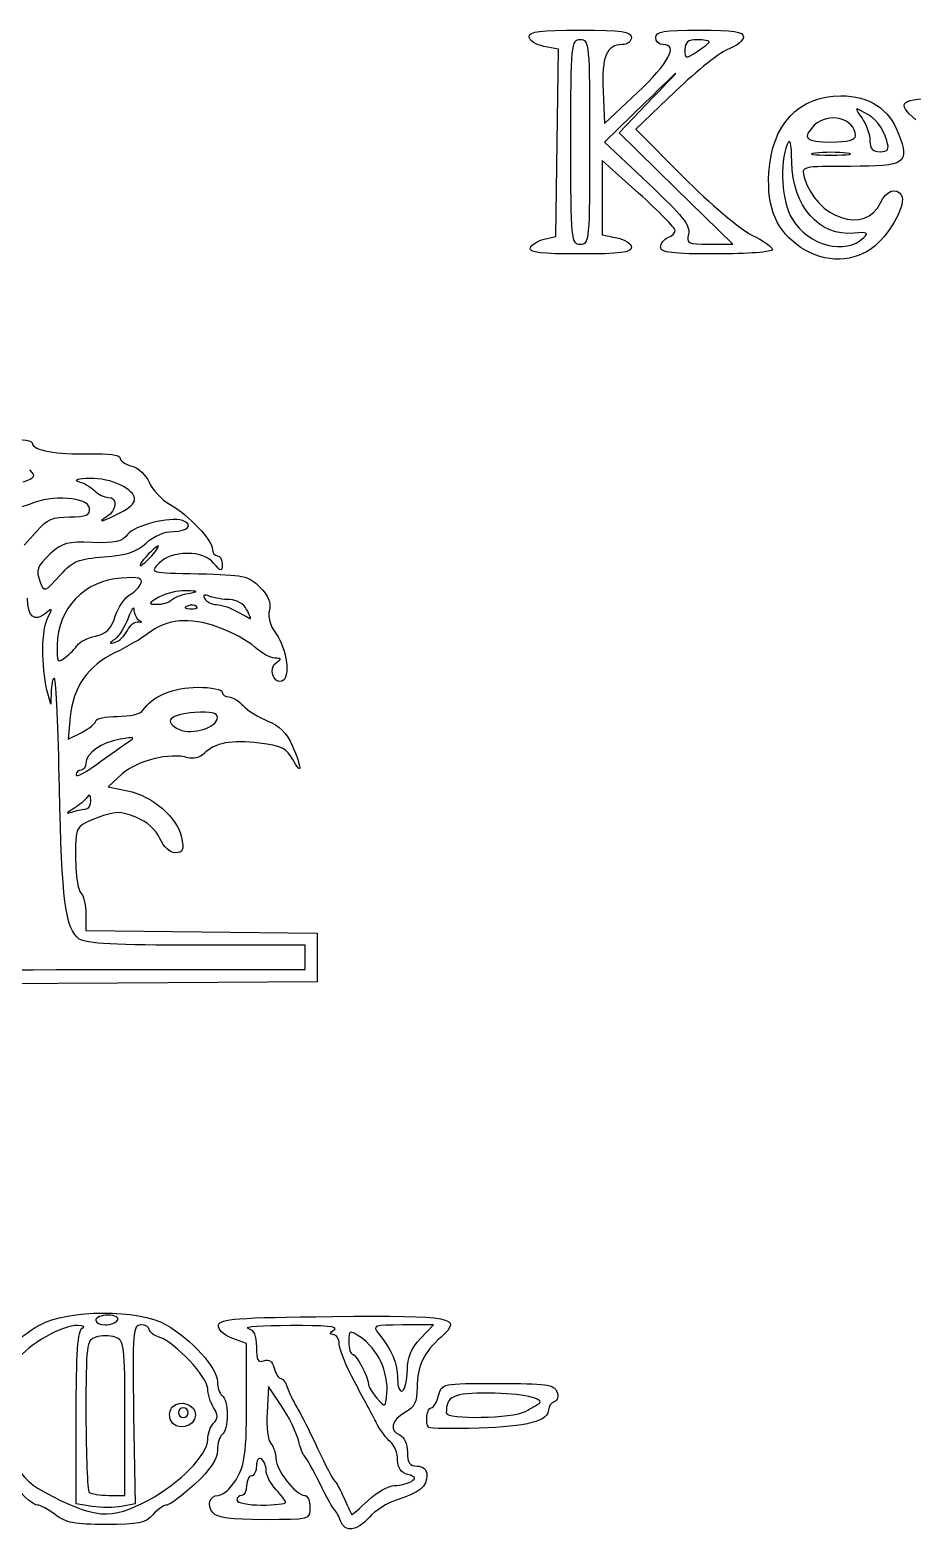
# Model space of a CAD drawing. Extents: x 2.03 to 5.27, y 7.1 to 8.91.
# Drawn here: x 2.773 to 3.377, y 7.869 to 8.898 of the extents above; entities that cross this region are included whole.
import ezdxf

# ---------------------------------------------------------------- set-up
doc = ezdxf.new("R2010")
doc.units = 0
doc.layers.add('Layer_1', color=7, linetype='CONTINUOUS')

msp = doc.modelspace()

# ---------------------------------------------------------------- linework, layer by layer
at = {"layer": 'Layer_1', "color": 7}
for p, q in [((3.134328, 8.88522), (3.124255, 8.887235)), ((3.133422, 8.821133), (3.134328, 8.88522)), ((3.237516, 8.890466), (3.237516, 8.890466)), ((3.164857, 8.856684), (3.165849, 8.834352)), ((3.165849, 8.834352), (3.188349, 8.855583)), ((3.17585, 8.828105), (3.199151, 8.852427)), ((3.214242, 8.856398), (3.187178, 8.830542)), ((3.194151, 8.849171), (3.16585, 8.821592)), ((3.187178, 8.830542), (3.219847, 8.797723)), ((3.132516, 8.757045), (3.133422, 8.821133)), ((3.15585, 8.821752), (3.15585, 8.821752)), ((3.16585, 8.821592), (3.1955, 8.793702)), ((3.214713, 8.789927), (3.17585, 8.828105)), ((3.337516, 8.826083), (3.337516, 8.826083)), ((3.358999, 8.822583), (3.359, 8.822583)), ((3.189183, 8.78664), (3.164183, 8.809015)), ((3.164183, 8.809015), (3.164183, 8.783632)), ((3.331683, 8.814161), (3.331683, 8.814161)), ((3.253576, 8.751749), (3.214713, 8.789927)), ((3.214713, 8.789927), (3.214713, 8.789927)), ((3.164183, 8.783632), (3.164183, 8.758249)), ((3.164183, 8.758249), (3.174183, 8.756249)), ((3.114986, 8.749157), (3.114986, 8.749157)), ((3.12443, 8.755138), (3.132516, 8.757045)), ((3.237525, 8.751749), (3.253576, 8.751749)), ((3.300509, 8.749316), (3.300509, 8.749316)), ((3.343401, 8.756305), (3.343401, 8.756305)), ((2.799718, 8.565082), (2.799718, 8.565082)), ((2.835017, 8.568224), (2.835017, 8.568224)), ((2.768641, 8.545678), (2.777154, 8.55538)), ((2.85585, 8.538416), (2.85585, 8.538416)), ((2.793735, 8.525667), (2.793735, 8.525667)), ((2.86935, 8.508133), (2.86935, 8.508133)), ((2.886614, 8.503763), (2.886614, 8.503763)), ((2.92085, 8.501749), (2.92085, 8.501749)), ((2.839214, 8.487282), (2.839209, 8.487282)), ((2.805036, 8.477322), (2.805036, 8.477322)), ((2.786727, 8.436749), (2.784183, 8.446749)), ((2.787122, 8.446471), (2.786727, 8.436749)), ((2.800042, 8.428114), (2.798626, 8.412813)), ((2.90085, 8.427663), (2.90085, 8.427663)), ((2.798626, 8.412813), (2.808072, 8.417525)), ((2.839533, 8.410763), (2.839533, 8.410763)), ((2.835643, 8.389014), (2.82617, 8.38023)), ((2.82617, 8.38023), (2.839343, 8.377498)), ((2.811122, 8.365082), (2.811122, 8.365082)), ((2.81085, 8.292809), (2.81085, 8.28187)), ((2.81085, 8.28187), (2.890017, 8.280976)), ((2.890017, 8.280976), (2.969184, 8.280083)), ((2.969184, 8.280083), (2.969184, 8.263416)), ((2.96085, 8.271749), (2.886487, 8.271749)), ((2.96085, 8.263415), (2.96085, 8.271749)), ((2.825709, 8.255082), (2.96085, 8.255082)), ((2.96085, 8.255082), (2.96085, 8.263415)), ((2.969184, 8.263416), (2.969184, 8.24675)), ((2.832782, 8.245879), (2.69638, 8.245007)), ((2.969184, 8.24675), (2.832782, 8.245879)), ((2.832517, 8.015082), (2.832517, 8.015082)), ((3.048764, 8.011749), (3.027624, 8.011749)), ((3.039807, 8.0024), (3.048764, 8.011749)), ((2.92085, 7.998991), (2.910753, 8.002802)), ((2.92085, 7.958656), (2.92085, 7.998991)), ((3.012788, 7.986648), (3.012788, 7.986648)), ((3.03085, 7.98093), (3.03085, 7.98093)), ((2.93585, 7.969684), (2.934825, 7.951905)), ((2.944885, 7.955984), (2.93585, 7.969684)), ((2.804183, 7.889288), (2.804183, 7.948574)), ((2.837517, 7.895082), (2.837517, 7.948191)), ((2.837517, 7.948191), (2.837517, 7.948191)), ((2.843489, 7.950501), (2.844462, 7.889246)), ((2.868726, 7.946739), (2.868726, 7.946739)), ((2.88085, 7.951749), (2.88085, 7.951749)), ((3.111728, 7.952582), (3.111728, 7.952582)), ((3.045567, 7.941471), (3.045567, 7.941471)), ((2.826406, 7.895082), (2.837517, 7.895082)), ((2.815135, 7.887512), (2.804183, 7.889288)), ((2.844462, 7.889246), (2.835274, 7.88749)), ((2.853667, 7.891859), (2.853667, 7.891859)), ((2.947517, 7.890221), (2.947517, 7.890221)), ((3.004183, 7.891749), (3.004183, 7.891749)), ((2.78994, 7.881748), (2.78994, 7.881749)), ((2.985155, 7.877578), (2.985155, 7.877578))]:
    msp.add_line(p, q, dxfattribs=at)
for points in [[(3.114183, 8.893833), (3.114183, 8.897431), (3.121708, 8.898416), (3.149183, 8.898416)], [(3.124255, 8.887235), (3.118716, 8.888343), (3.114183, 8.891312), (3.114183, 8.893833)], [(3.149183, 8.89175), (3.142728, 8.891749), (3.142516, 8.889527), (3.142516, 8.821749)], [(3.149183, 8.898416), (3.178072, 8.898416), (3.184183, 8.897543), (3.184183, 8.893416)], [(3.15585, 8.821752), (3.15585, 8.889529), (3.155638, 8.891751), (3.149183, 8.89175)], [(3.184183, 8.893416), (3.184183, 8.890666), (3.181367, 8.888416), (3.177925, 8.888416)], [(3.20085, 8.893416), (3.20085, 8.89749), (3.206405, 8.898416), (3.23085, 8.898416)], [(3.20585, 8.888416), (3.2031, 8.888416), (3.20085, 8.890666), (3.20085, 8.893416)], [(3.229183, 8.891749), (3.22304, 8.891749), (3.22085, 8.889977), (3.22085, 8.885006)], [(3.237516, 8.890466), (3.237516, 8.891172), (3.233766, 8.891749), (3.229183, 8.891749)], [(3.23085, 8.898416), (3.254364, 8.898416), (3.26085, 8.897406), (3.26085, 8.893742)], [(3.26085, 8.893742), (3.26085, 8.891171), (3.256452, 8.887535), (3.251078, 8.885662)], [(3.177925, 8.888416), (3.167126, 8.888416), (3.163805, 8.880351), (3.164857, 8.856684)], [(3.188349, 8.855583), (3.209885, 8.875904), (3.216554, 8.888416), (3.20585, 8.888416)], [(3.251078, 8.885662), (3.245704, 8.883788), (3.229127, 8.87062), (3.214242, 8.856398)], [(3.22085, 8.885006), (3.22085, 8.878579), (3.221241, 8.878519), (3.229183, 8.883722)], [(3.229183, 8.883722), (3.233766, 8.886726), (3.237516, 8.88976), (3.237516, 8.890466)], [(3.199151, 8.852427), (3.220871, 8.8751), (3.220532, 8.874879), (3.194151, 8.849171)], [(3.278325, 8.80088), (3.28016, 8.833517), (3.298792, 8.853416), (3.327516, 8.853416)], [(3.327516, 8.853416), (3.347196, 8.853416), (3.3605, 8.844652), (3.367085, 8.82735)], [(3.378966, 8.836875), (3.364742, 8.848777), (3.368448, 8.851749), (3.397516, 8.851749)], [(3.337516, 8.826083), (3.337516, 8.837909), (3.318863, 8.84262), (3.309421, 8.833178)], [(3.34319, 8.842281), (3.336927, 8.845633), (3.33688, 8.845452), (3.342082, 8.838024)], [(3.359, 8.822583), (3.356083, 8.832098), (3.351464, 8.837853), (3.34319, 8.842281)], [(3.309421, 8.833178), (3.300693, 8.824449), (3.303393, 8.821749), (3.32085, 8.821749)], [(3.342082, 8.838024), (3.345071, 8.833757), (3.347516, 8.82685), (3.347516, 8.822674)], [(3.142516, 8.821749), (3.142516, 8.753971), (3.142728, 8.751749), (3.149183, 8.751751)], [(3.149183, 8.751751), (3.155638, 8.751752), (3.15585, 8.753975), (3.15585, 8.821752)], [(3.29085, 8.820083), (3.285395, 8.807389), (3.287181, 8.780673), (3.294261, 8.769061)], [(3.293949, 8.808076), (3.293779, 8.821588), (3.292923, 8.824907), (3.29085, 8.820083)], [(3.32085, 8.821749), (3.332303, 8.821749), (3.337516, 8.823105), (3.337516, 8.826083)], [(3.367085, 8.82735), (3.374868, 8.806903), (3.372168, 8.805083), (3.334063, 8.805083)], [(3.347516, 8.822674), (3.347516, 8.817222), (3.349458, 8.815083), (3.354407, 8.815083)], [(3.354407, 8.815083), (3.360013, 8.815083), (3.36087, 8.816482), (3.358999, 8.822583)], [(3.310016, 8.814161), (3.304058, 8.813422), (3.308933, 8.812816), (3.32085, 8.812816)], [(3.331683, 8.814161), (3.325725, 8.814901), (3.315975, 8.814901), (3.310016, 8.814161)], [(3.32085, 8.812816), (3.332766, 8.812816), (3.337641, 8.813422), (3.331683, 8.814161)], [(3.300509, 8.749316), (3.283511, 8.760671), (3.276925, 8.775979), (3.278325, 8.80088)], [(3.336734, 8.759321), (3.3127, 8.756889), (3.294328, 8.777824), (3.293949, 8.808076)], [(3.334063, 8.805083), (3.300734, 8.805083), (3.300422, 8.805005), (3.302566, 8.797583)], [(3.1955, 8.793702), (3.219122, 8.771483), (3.224777, 8.764382), (3.223313, 8.75878)], [(3.219847, 8.797723), (3.237815, 8.779672), (3.258891, 8.76181), (3.266683, 8.758029)], [(3.302566, 8.797583), (3.310731, 8.769313), (3.344724, 8.757991), (3.354831, 8.780175)], [(3.354831, 8.780175), (3.358652, 8.788559), (3.365528, 8.790997), (3.369092, 8.785229)], [(3.214183, 8.761236), (3.214183, 8.762902), (3.202933, 8.774334), (3.189183, 8.78664)], [(3.369092, 8.785229), (3.372481, 8.779747), (3.362233, 8.760173), (3.351047, 8.75076)], [(3.294261, 8.769061), (3.305447, 8.750714), (3.330904, 8.744106), (3.343401, 8.756305)], [(3.209183, 8.756288), (3.211933, 8.757344), (3.214183, 8.75957), (3.214183, 8.761236)], [(3.223313, 8.75878), (3.22163, 8.752347), (3.222838, 8.751749), (3.237525, 8.751749)], [(3.266683, 8.758029), (3.274475, 8.754248), (3.28085, 8.749788), (3.28085, 8.748119)], [(3.343401, 8.756305), (3.346765, 8.759589), (3.345416, 8.7602), (3.336734, 8.759321)], [(3.148905, 8.745083), (3.122589, 8.745083), (3.113973, 8.746118), (3.114986, 8.749157)], [(3.114986, 8.749157), (3.115732, 8.751398), (3.119983, 8.75409), (3.12443, 8.755138)], [(3.184183, 8.749666), (3.184183, 8.746066), (3.176616, 8.745083), (3.148905, 8.745083)], [(3.174183, 8.756249), (3.179683, 8.755149), (3.184183, 8.752187), (3.184183, 8.749666)], [(3.204183, 8.749726), (3.204183, 8.75228), (3.206433, 8.755233), (3.209183, 8.756288)], [(3.242516, 8.745083), (3.211973, 8.745083), (3.204183, 8.746026), (3.204183, 8.749726)], [(3.28085, 8.748119), (3.28085, 8.746449), (3.2636, 8.745083), (3.242516, 8.745083)], [(3.351047, 8.75076), (3.337143, 8.739061), (3.316734, 8.738477), (3.300509, 8.749316)], [(2.759389, 8.618415), (2.767526, 8.618415), (2.774184, 8.617078), (2.774184, 8.615443)], [(2.774184, 8.615443), (2.774184, 8.610646), (2.790957, 8.607562), (2.81335, 8.608242)], [(2.81335, 8.608242), (2.826078, 8.608629), (2.834184, 8.607513), (2.834184, 8.605375)], [(2.834184, 8.605375), (2.834184, 8.60345), (2.837806, 8.600966), (2.842233, 8.599855)], [(2.767773, 8.589004), (2.776231, 8.591953), (2.776797, 8.592944), (2.772486, 8.597255)], [(2.842233, 8.599855), (2.846705, 8.598733), (2.851952, 8.593803), (2.854041, 8.58876)], [(2.813467, 8.591362), (2.805611, 8.59115), (2.802077, 8.590238), (2.805614, 8.589336)], [(2.805614, 8.589336), (2.809151, 8.588434), (2.814133, 8.585608), (2.816686, 8.583056)], [(2.844183, 8.576901), (2.844183, 8.584237), (2.828202, 8.591761), (2.813467, 8.591362)], [(2.816686, 8.583056), (2.819238, 8.580504), (2.823469, 8.578416), (2.826088, 8.578416)], [(2.854041, 8.58876), (2.856108, 8.583769), (2.862611, 8.576902), (2.868491, 8.5735)], [(2.772714, 8.573838), (2.760175, 8.568017), (2.718665, 8.571028), (2.720017, 8.57766)], [(2.813316, 8.570916), (2.812719, 8.57862), (2.787002, 8.580471), (2.772714, 8.573838)], [(2.826088, 8.578416), (2.832752, 8.578416), (2.832037, 8.569498), (2.825017, 8.565054)], [(2.835017, 8.568224), (2.840058, 8.570751), (2.844183, 8.574656), (2.844183, 8.576901)], [(2.868491, 8.5735), (2.881299, 8.56609), (2.897517, 8.548945), (2.897517, 8.542815)], [(2.777154, 8.55538), (2.784028, 8.563213), (2.788375, 8.565082), (2.799718, 8.565082)], [(2.799718, 8.565082), (2.81105, 8.565082), (2.813681, 8.566211), (2.813316, 8.570916)], [(2.825017, 8.565054), (2.817846, 8.560515), (2.82272, 8.56206), (2.835017, 8.568224)], [(2.876888, 8.562514), (2.868354, 8.565359), (2.843828, 8.559205), (2.83936, 8.553097)], [(2.870704, 8.555082), (2.880662, 8.555082), (2.884684, 8.559915), (2.876888, 8.562514)], [(2.83936, 8.553097), (2.835567, 8.547914), (2.831141, 8.5469), (2.815238, 8.547572)], [(2.851973, 8.547121), (2.857116, 8.551889), (2.864628, 8.555082), (2.870704, 8.555082)], [(2.815238, 8.547572), (2.798373, 8.548286), (2.794537, 8.547261), (2.786639, 8.539937)], [(2.82329, 8.537705), (2.838552, 8.53881), (2.845452, 8.541074), (2.851973, 8.547121)], [(2.860217, 8.545082), (2.8593, 8.545082), (2.855835, 8.542082), (2.852517, 8.538416)], [(2.85585, 8.538416), (2.859168, 8.542082), (2.861133, 8.545082), (2.860217, 8.545082)], [(2.897517, 8.542815), (2.897517, 8.540395), (2.899017, 8.538415), (2.90085, 8.538415)], [(2.786639, 8.539937), (2.777043, 8.531039), (2.776264, 8.528892), (2.77954, 8.520355)], [(2.793735, 8.525667), (2.801952, 8.534863), (2.805829, 8.536442), (2.82329, 8.537705)], [(2.852517, 8.538416), (2.849198, 8.534749), (2.847233, 8.531749), (2.84815, 8.531749)], [(2.84815, 8.531749), (2.849067, 8.531749), (2.852532, 8.534749), (2.85585, 8.538416)], [(2.861077, 8.533415), (2.854451, 8.526751), (2.854461, 8.526748), (2.887936, 8.526082)], [(2.880111, 8.540082), (2.872138, 8.540082), (2.865338, 8.5377), (2.861077, 8.533415)], [(2.898239, 8.533415), (2.894422, 8.537862), (2.888387, 8.540082), (2.880111, 8.540082)], [(2.904073, 8.532582), (2.903973, 8.527337), (2.903385, 8.527421), (2.898239, 8.533415)], [(2.90085, 8.538415), (2.902684, 8.538415), (2.904134, 8.53579), (2.904073, 8.532582)], [(2.77954, 8.520355), (2.782262, 8.513262), (2.782846, 8.513481), (2.793735, 8.525667)], [(2.834967, 8.523169), (2.809711, 8.52148), (2.791571, 8.502463), (2.791093, 8.477175)], [(2.848516, 8.519546), (2.849914, 8.523189), (2.846984, 8.523972), (2.834967, 8.523169)], [(2.887936, 8.526082), (2.918887, 8.525467), (2.922065, 8.524776), (2.929873, 8.516968)], [(2.830932, 8.496999), (2.833014, 8.503307), (2.83742, 8.509914), (2.840724, 8.511682)], [(2.840724, 8.511682), (2.844029, 8.513451), (2.847535, 8.516989), (2.848516, 8.519546)], [(2.879183, 8.51451), (2.873683, 8.514695), (2.865433, 8.512702), (2.86085, 8.510082)], [(2.86935, 8.508133), (2.871092, 8.509811), (2.876267, 8.511857), (2.88085, 8.512679)], [(2.88085, 8.512679), (2.888312, 8.514018), (2.888138, 8.514209), (2.879183, 8.51451)], [(2.895575, 8.510649), (2.891608, 8.512172), (2.890523, 8.511641), (2.892166, 8.508982)], [(2.909338, 8.508416), (2.904969, 8.508416), (2.898776, 8.50942), (2.895575, 8.510649)], [(2.929873, 8.516968), (2.935744, 8.511097), (2.937741, 8.506301), (2.93642, 8.501247)], [(2.783208, 8.498962), (2.775706, 8.492774), (2.770859, 8.496869), (2.770798, 8.509446)], [(2.784728, 8.496135), (2.7882, 8.502651), (2.78804, 8.502948), (2.783208, 8.498962)], [(2.84393, 8.501194), (2.843791, 8.50425), (2.841883, 8.5018), (2.83969, 8.49575)], [(2.8476, 8.493944), (2.845721, 8.494876), (2.844069, 8.498138), (2.84393, 8.501194)], [(2.86085, 8.510082), (2.853263, 8.505745), (2.853129, 8.505308), (2.85935, 8.5052)], [(2.85935, 8.5052), (2.863108, 8.505134), (2.867608, 8.506455), (2.86935, 8.508133)], [(2.880225, 8.504027), (2.877566, 8.502962), (2.878356, 8.502173), (2.882239, 8.502013)], [(2.886614, 8.503763), (2.885506, 8.504871), (2.882631, 8.504989), (2.880225, 8.504027)], [(2.882239, 8.502013), (2.885753, 8.501868), (2.887721, 8.502656), (2.886614, 8.503763)], [(2.892166, 8.508982), (2.893492, 8.506838), (2.897113, 8.505061), (2.900213, 8.505034)], [(2.900213, 8.505034), (2.903313, 8.505011), (2.9096, 8.502904), (2.914183, 8.50036)], [(2.92085, 8.501749), (2.918814, 8.505553), (2.91387, 8.508416), (2.909338, 8.508416)], [(2.914183, 8.50036), (2.918766, 8.497817), (2.922944, 8.495589), (2.923467, 8.495409)], [(2.923467, 8.495409), (2.92399, 8.495229), (2.922812, 8.498083), (2.92085, 8.501749)], [(2.93642, 8.501247), (2.935261, 8.496816), (2.93703, 8.490446), (2.940948, 8.484944)], [(2.784183, 8.446749), (2.780187, 8.462452), (2.780471, 8.488143), (2.784728, 8.496135)], [(2.817352, 8.48338), (2.82473, 8.485), (2.828081, 8.488361), (2.830932, 8.496999)], [(2.83969, 8.49575), (2.837498, 8.4897), (2.833487, 8.48321), (2.830777, 8.481329)], [(2.839209, 8.487282), (2.841057, 8.490952), (2.844469, 8.493571), (2.846792, 8.493102)], [(2.846792, 8.493102), (2.849116, 8.492633), (2.849479, 8.493013), (2.8476, 8.493944)], [(2.90115, 8.48965), (2.881857, 8.496588), (2.866108, 8.495177), (2.853674, 8.485396)], [(2.805036, 8.477322), (2.806422, 8.479471), (2.811964, 8.482197), (2.817352, 8.48338)], [(2.830777, 8.481329), (2.826453, 8.478327), (2.826462, 8.478074), (2.830855, 8.479259)], [(2.853674, 8.485396), (2.849354, 8.481998), (2.839077, 8.476034), (2.830835, 8.472141)], [(2.830855, 8.479259), (2.833605, 8.480001), (2.837367, 8.483612), (2.839214, 8.487282)], [(2.926388, 8.475958), (2.921911, 8.480107), (2.910554, 8.486269), (2.90115, 8.48965)], [(2.940948, 8.484944), (2.948577, 8.47423), (2.951028, 8.454793), (2.945019, 8.452667)], [(2.791093, 8.477175), (2.79087, 8.465347), (2.791339, 8.464649), (2.796683, 8.468841)], [(2.796683, 8.468841), (2.799891, 8.471357), (2.80365, 8.475174), (2.805036, 8.477322)], [(2.830835, 8.472141), (2.812486, 8.463475), (2.801915, 8.448362), (2.800042, 8.428114)], [(2.940189, 8.468364), (2.937075, 8.468386), (2.930864, 8.47181), (2.926388, 8.475958)], [(2.945019, 8.452667), (2.938993, 8.450536), (2.935598, 8.461821), (2.941198, 8.465367)], [(2.941198, 8.465367), (2.944952, 8.467745), (2.944758, 8.468323), (2.940189, 8.468364)], [(2.789385, 8.454325), (2.788357, 8.455352), (2.787339, 8.451818), (2.787122, 8.446471)], [(2.79269, 8.379602), (2.7919, 8.419672), (2.790413, 8.453297), (2.789385, 8.454325)], [(2.849852, 8.432662), (2.855704, 8.441987), (2.871028, 8.448416), (2.8874, 8.448416)], [(2.8874, 8.448416), (2.896631, 8.448416), (2.904184, 8.446916), (2.904184, 8.445082)], [(2.904184, 8.445082), (2.904184, 8.443249), (2.906201, 8.441749), (2.908667, 8.441749)], [(2.908667, 8.441749), (2.911133, 8.441749), (2.9156, 8.439042), (2.918595, 8.435733)], [(2.817517, 8.425326), (2.817517, 8.427025), (2.824193, 8.428415), (2.832352, 8.428415)], [(2.832352, 8.428415), (2.840751, 8.428415), (2.848342, 8.430257), (2.849852, 8.432662)], [(2.885277, 8.431099), (2.868073, 8.429976), (2.863263, 8.424666), (2.874791, 8.419522)], [(2.90085, 8.427663), (2.90085, 8.430886), (2.896552, 8.431834), (2.885277, 8.431099)], [(2.918595, 8.435733), (2.921589, 8.432424), (2.929122, 8.427722), (2.935334, 8.425285)], [(2.808072, 8.417525), (2.813267, 8.420116), (2.817517, 8.423627), (2.817517, 8.425326)], [(2.874791, 8.419522), (2.883727, 8.415535), (2.90085, 8.420884), (2.90085, 8.427663)], [(2.935334, 8.425285), (2.943096, 8.422239), (2.948332, 8.416993), (2.952073, 8.408514)], [(2.834183, 8.412805), (2.821335, 8.410634), (2.81085, 8.403187), (2.81085, 8.396232)], [(2.818699, 8.395938), (2.826684, 8.401884), (2.836059, 8.408555), (2.839533, 8.410763)], [(2.839533, 8.410763), (2.844937, 8.414197), (2.844163, 8.414492), (2.834183, 8.412805)], [(2.929565, 8.410179), (2.910359, 8.412578), (2.899026, 8.410401), (2.891488, 8.402863)], [(2.952404, 8.399006), (2.94839, 8.406399), (2.94447, 8.408317), (2.929565, 8.410179)], [(2.952073, 8.408514), (2.958782, 8.393308), (2.959007, 8.386846), (2.952404, 8.399006)], [(2.880543, 8.40018), (2.868818, 8.403901), (2.845424, 8.398084), (2.835643, 8.389014)], [(2.891488, 8.402863), (2.888918, 8.400292), (2.883992, 8.399085), (2.880543, 8.40018)], [(2.804183, 8.388438), (2.804183, 8.386616), (2.810715, 8.389991), (2.818699, 8.395938)], [(2.807516, 8.391749), (2.805683, 8.391749), (2.804183, 8.390259), (2.804183, 8.388438)], [(2.81085, 8.396232), (2.81085, 8.393766), (2.80935, 8.391749), (2.807516, 8.391749)], [(2.806304, 8.276005), (2.796809, 8.282948), (2.794204, 8.302771), (2.79269, 8.379602)], [(2.839343, 8.377498), (2.856453, 8.373949), (2.873519, 8.35924), (2.876225, 8.345708)], [(2.811632, 8.373131), (2.810285, 8.371141), (2.806183, 8.367652), (2.802516, 8.365379)], [(2.811122, 8.365082), (2.812806, 8.365082), (2.81416, 8.367707), (2.814132, 8.370916)], [(2.814132, 8.370916), (2.814099, 8.374469), (2.813124, 8.375335), (2.811632, 8.373131)], [(2.802516, 8.365379), (2.796931, 8.361916), (2.79684, 8.361557), (2.801955, 8.363164)], [(2.801955, 8.363164), (2.805314, 8.364219), (2.809439, 8.365082), (2.811122, 8.365082)], [(2.818477, 8.358942), (2.806103, 8.354356), (2.804138, 8.352287), (2.803846, 8.34353)], [(2.844996, 8.359363), (2.834139, 8.363694), (2.831171, 8.363646), (2.818477, 8.358942)], [(2.861516, 8.344785), (2.858829, 8.350856), (2.852647, 8.356312), (2.844996, 8.359363)], [(2.803846, 8.34353), (2.803205, 8.324328), (2.80474, 8.310072), (2.80779, 8.306916)], [(2.872081, 8.335082), (2.868363, 8.335082), (2.864063, 8.339031), (2.861516, 8.344785)], [(2.876225, 8.345708), (2.878012, 8.336775), (2.877351, 8.335082), (2.872081, 8.335082)], [(2.80779, 8.306916), (2.809473, 8.305174), (2.81085, 8.298826), (2.81085, 8.292809)], [(2.886487, 8.271749), (2.831426, 8.271749), (2.810613, 8.272853), (2.806304, 8.276005)], [(2.685224, 8.250915), (2.689299, 8.254092), (2.722669, 8.255082), (2.825709, 8.255082)], [(2.779107, 8.011706), (2.798405, 8.022545), (2.846811, 8.022668), (2.8657, 8.011926)], [(2.826047, 8.018415), (2.821355, 8.018415), (2.817517, 8.016915), (2.817517, 8.015082)], [(2.832517, 8.015082), (2.833685, 8.016973), (2.830885, 8.018415), (2.826047, 8.018415)], [(2.901631, 8.011679), (2.902464, 8.01601), (2.913817, 8.01686), (2.979887, 8.017542)], [(2.979887, 8.017542), (3.062344, 8.018392), (3.069131, 8.017102), (3.053884, 8.003471)], [(2.74984, 7.978585), (2.751587, 7.989799), (2.762902, 8.002604), (2.779107, 8.011706)], [(2.805332, 8.011486), (2.794989, 8.011865), (2.771246, 7.998334), (2.763729, 7.987777)], [(2.804183, 7.948574), (2.804183, 7.992884), (2.805236, 8.008285), (2.80835, 8.009541)], [(2.80835, 8.009541), (2.810642, 8.010466), (2.809283, 8.011341), (2.805332, 8.011486)], [(2.817517, 8.015082), (2.817517, 8.013249), (2.820428, 8.011749), (2.823987, 8.011749)], [(2.823987, 8.011749), (2.827545, 8.011749), (2.831384, 8.013249), (2.832517, 8.015082)], [(2.84835, 8.011753), (2.842971, 8.011756), (2.842592, 8.006989), (2.843489, 7.950501)], [(2.854183, 8.00864), (2.854183, 8.01035), (2.851558, 8.011751), (2.84835, 8.011753)], [(2.861361, 8.003253), (2.857413, 8.004506), (2.854183, 8.00693), (2.854183, 8.00864)], [(2.8657, 8.011926), (2.883063, 8.002051), (2.90085, 7.982334), (2.90085, 7.97296)], [(2.910753, 8.002802), (2.904652, 8.005105), (2.901042, 8.008617), (2.901631, 8.011679)], [(2.95085, 8.011311), (2.9316, 8.011127), (2.918475, 8.01029), (2.921683, 8.009451)], [(2.921683, 8.009451), (2.925794, 8.008377), (2.927517, 8.004585), (2.927517, 7.996609)], [(2.98085, 8.008415), (2.984236, 8.010604), (2.974553, 8.011538), (2.95085, 8.011311)], [(2.980017, 8.005133), (2.977239, 8.005166), (2.977517, 8.006261), (2.98085, 8.008415)], [(2.99922, 8.003085), (2.991044, 8.008442), (2.99085, 8.008374), (2.99085, 8.000159)], [(3.027624, 8.011749), (3.007928, 8.011749), (3.006803, 8.01135), (3.011167, 8.005915)], [(2.817517, 8.003415), (2.811234, 8.001421), (2.81085, 7.998372), (2.81085, 7.950413)], [(2.83085, 8.003415), (2.827183, 8.004579), (2.821183, 8.004579), (2.817517, 8.003415)], [(2.837517, 7.948191), (2.837517, 7.998372), (2.837149, 8.001416), (2.83085, 8.003415)], [(2.894183, 7.968236), (2.894183, 7.975981), (2.871695, 7.999973), (2.861361, 8.003253)], [(2.927517, 7.996609), (2.927517, 7.987726), (2.928635, 7.985721), (2.932715, 7.987286)], [(2.984183, 7.998754), (2.984183, 8.002234), (2.982308, 8.005105), (2.980017, 8.005133)], [(2.994651, 7.972921), (2.988894, 7.983648), (2.984183, 7.995273), (2.984183, 7.998754)], [(2.99085, 8.000159), (2.99085, 7.995533), (2.991975, 7.991737), (2.99335, 7.991723)], [(3.012788, 7.986648), (3.009929, 7.992672), (3.003824, 8.000068), (2.99922, 8.003085)], [(3.011167, 8.005915), (3.020134, 7.994746), (3.024183, 7.985107), (3.024183, 7.974931)], [(3.03085, 7.98093), (3.03085, 7.989542), (3.033443, 7.995757), (3.039807, 8.0024)], [(3.053884, 8.003471), (3.042028, 7.992874), (3.037516, 7.983376), (3.037516, 7.96902)], [(2.932715, 7.987286), (2.936188, 7.988619), (2.938531, 7.986924), (2.939771, 7.982182)], [(2.99335, 7.991723), (2.995891, 7.991701), (3.004183, 7.975928), (3.004183, 7.971122)], [(3.016917, 7.965231), (3.017504, 7.970987), (3.015646, 7.980625), (3.012788, 7.986648)], [(2.939771, 7.982182), (2.940792, 7.978277), (2.942777, 7.975082), (2.944183, 7.975082)], [(3.027517, 7.966749), (3.02935, 7.967882), (3.03085, 7.974263), (3.03085, 7.98093)], [(2.898266, 7.95512), (2.896021, 7.958716), (2.894183, 7.964618), (2.894183, 7.968236)], [(2.90085, 7.97296), (2.90085, 7.968844), (2.90235, 7.964548), (2.904183, 7.963415)], [(2.944183, 7.975082), (2.945589, 7.975082), (2.947571, 7.972457), (2.948589, 7.969249)], [(2.948589, 7.969249), (2.949607, 7.96604), (2.952684, 7.959665), (2.955428, 7.955082)], [(3.00972, 7.9446), (3.00719, 7.949448), (3.000409, 7.962193), (2.994651, 7.972921)], [(3.004183, 7.971122), (3.004183, 7.969675), (3.006808, 7.965403), (3.010017, 7.961629)], [(3.010017, 7.961629), (3.015803, 7.95482), (3.015858, 7.954849), (3.016917, 7.965231)], [(3.024183, 7.974931), (3.024183, 7.968951), (3.025571, 7.965546), (3.027517, 7.966749)], [(3.037516, 7.96902), (3.037516, 7.958762), (3.035853, 7.955315), (3.029183, 7.951745)], [(3.052218, 7.963415), (3.054298, 7.971701), (3.054532, 7.971749), (3.092684, 7.971749)], [(3.087039, 7.965031), (3.061754, 7.965087), (3.057516, 7.963136), (3.057516, 7.951476)], [(3.092684, 7.971749), (3.125638, 7.971749), (3.131364, 7.970953), (3.13322, 7.966115)], [(3.13322, 7.966115), (3.134427, 7.96297), (3.133645, 7.959903), (3.131449, 7.959171)], [(2.755326, 7.957639), (2.752633, 7.928803), (2.761639, 7.908353), (2.781752, 7.897635)], [(2.868726, 7.946739), (2.867574, 7.949741), (2.868171, 7.953737), (2.870053, 7.955619)], [(2.870053, 7.955619), (2.875487, 7.961052), (2.88585, 7.95739), (2.88585, 7.950036)], [(2.877517, 7.955082), (2.875683, 7.955082), (2.874183, 7.953582), (2.874183, 7.951749)], [(2.88085, 7.951749), (2.88085, 7.953582), (2.87935, 7.955082), (2.877517, 7.955082)], [(2.898266, 7.944499), (2.901489, 7.947721), (2.901489, 7.949961), (2.898266, 7.95512)], [(2.904183, 7.963415), (2.906017, 7.962282), (2.907517, 7.956282), (2.907517, 7.950082)], [(2.908588, 7.899374), (2.919051, 7.910814), (2.92085, 7.919511), (2.92085, 7.958656)], [(2.956232, 7.932848), (2.954961, 7.938038), (2.949855, 7.948449), (2.944885, 7.955984)], [(2.955428, 7.955082), (2.958173, 7.950499), (2.964569, 7.937749), (2.969644, 7.926749)], [(3.045567, 7.941471), (3.042922, 7.944125), (3.0442, 7.955082), (3.047155, 7.955082)], [(3.047155, 7.955082), (3.048789, 7.955082), (3.051068, 7.958832), (3.052218, 7.963415)], [(3.120753, 7.957763), (3.126137, 7.961242), (3.108764, 7.964988), (3.087039, 7.965031)], [(3.111728, 7.952582), (3.115828, 7.954874), (3.119889, 7.957205), (3.120753, 7.957763)], [(3.131449, 7.959171), (3.129286, 7.95845), (3.127516, 7.955988), (3.127516, 7.953701)], [(2.81085, 7.950413), (2.81085, 7.922425), (2.81185, 7.898527), (2.813072, 7.897304)], [(2.88585, 7.950036), (2.88585, 7.941558), (2.871756, 7.938844), (2.868726, 7.946739)], [(2.874183, 7.951749), (2.874183, 7.949915), (2.875683, 7.948415), (2.877517, 7.948415)], [(2.877517, 7.948415), (2.87935, 7.948415), (2.88085, 7.949915), (2.88085, 7.951749)], [(2.894183, 7.933304), (2.894183, 7.937215), (2.896021, 7.942253), (2.898266, 7.944499)], [(2.907517, 7.950082), (2.907517, 7.943881), (2.906017, 7.937881), (2.904183, 7.936748)], [(2.934825, 7.951905), (2.934262, 7.942127), (2.935388, 7.93254), (2.937325, 7.930602)], [(3.019252, 7.931691), (3.01654, 7.933942), (3.012251, 7.939751), (3.00972, 7.9446)], [(3.029183, 7.951745), (3.019871, 7.946761), (3.018241, 7.939203), (3.02585, 7.936284)], [(3.057516, 7.951476), (3.057516, 7.946868), (3.103171, 7.947799), (3.111728, 7.952582)], [(3.127516, 7.953701), (3.127516, 7.945974), (3.112661, 7.942044), (3.079734, 7.941061)], [(2.904183, 7.936748), (2.90235, 7.935615), (2.90085, 7.930757), (2.90085, 7.925951)], [(3.02585, 7.936284), (3.0287, 7.93519), (3.03085, 7.930219), (3.03085, 7.924722)], [(3.079734, 7.941061), (3.061704, 7.940523), (3.046329, 7.940708), (3.045567, 7.941471)], [(2.853667, 7.891859), (2.875178, 7.903397), (2.894183, 7.922838), (2.894183, 7.933304)], [(2.90085, 7.925951), (2.90085, 7.919849), (2.896187, 7.912872), (2.885387, 7.902815)], [(2.937325, 7.930602), (2.939264, 7.928664), (2.940851, 7.924003), (2.940854, 7.920245)], [(2.960575, 7.921745), (2.959457, 7.922662), (2.957503, 7.927658), (2.956232, 7.932848)], [(2.969644, 7.926749), (2.974718, 7.915749), (2.97981, 7.905999), (2.98096, 7.905082)], [(3.024183, 7.919362), (3.024183, 7.923892), (3.021964, 7.929441), (3.019252, 7.931691)], [(3.03085, 7.924722), (3.03085, 7.9173), (3.032386, 7.915078), (3.037516, 7.915078)], [(2.927517, 7.915279), (2.927517, 7.911504), (2.926017, 7.908415), (2.924183, 7.908415)], [(2.93085, 7.920082), (2.929017, 7.921215), (2.927517, 7.919053), (2.927517, 7.915279)], [(2.934183, 7.912181), (2.934183, 7.915393), (2.932683, 7.918949), (2.93085, 7.920082)], [(2.940854, 7.920245), (2.940857, 7.912647), (2.954507, 7.895078), (2.960404, 7.895078)], [(2.97085, 7.903412), (2.966316, 7.912578), (2.961692, 7.920828), (2.960575, 7.921745)], [(3.031132, 7.909308), (3.026454, 7.910531), (3.024183, 7.913817), (3.024183, 7.919362)], [(3.037516, 7.915078), (3.041816, 7.915078), (3.044183, 7.912856), (3.044183, 7.90882)], [(2.924183, 7.908415), (2.92235, 7.908415), (2.92085, 7.905415), (2.92085, 7.901749)], [(2.94085, 7.899183), (2.937183, 7.903119), (2.934183, 7.908968), (2.934183, 7.912181)], [(2.981048, 7.885078), (2.979972, 7.885995), (2.975384, 7.894245), (2.97085, 7.903412)], [(2.98096, 7.905082), (2.98211, 7.904165), (2.985172, 7.89854), (2.987764, 7.892582)], [(3.022036, 7.9018), (3.025967, 7.901822), (3.031185, 7.90312), (3.033632, 7.904671)], [(3.044183, 7.90882), (3.044183, 7.901079), (3.039299, 7.897057), (3.023877, 7.892095)], [(3.033632, 7.904671), (3.037014, 7.906815), (3.036414, 7.907926), (3.031132, 7.909308)], [(2.7776, 7.888415), (2.775475, 7.888415), (2.768782, 7.893668), (2.762728, 7.900087)], [(2.781752, 7.897635), (2.81694, 7.878882), (2.827841, 7.878007), (2.853667, 7.891859)], [(2.813072, 7.897304), (2.814294, 7.896082), (2.820294, 7.895082), (2.826406, 7.895082)], [(2.885387, 7.902815), (2.876883, 7.894895), (2.868216, 7.888415), (2.866128, 7.888415)], [(2.897637, 7.883266), (2.893421, 7.888346), (2.8955, 7.895078), (2.901284, 7.895078)], [(2.901284, 7.895078), (2.903141, 7.895078), (2.906427, 7.897011), (2.908588, 7.899374)], [(2.917517, 7.895082), (2.915683, 7.895082), (2.914183, 7.893582), (2.914183, 7.891749)], [(2.92085, 7.901749), (2.92085, 7.898082), (2.91935, 7.895082), (2.917517, 7.895082)], [(2.947517, 7.890221), (2.947517, 7.891215), (2.944517, 7.895248), (2.94085, 7.899183)], [(2.960404, 7.895078), (2.962482, 7.895078), (2.964183, 7.891328), (2.964183, 7.886745)], [(3.004183, 7.891749), (3.010071, 7.897249), (3.018105, 7.901772), (3.022036, 7.9018)], [(2.78994, 7.881749), (2.785279, 7.885415), (2.779726, 7.888415), (2.7776, 7.888415)], [(2.835274, 7.88749), (2.830221, 7.886524), (2.821158, 7.886533), (2.815135, 7.887512)], [(2.866128, 7.888415), (2.86404, 7.888415), (2.859763, 7.885415), (2.856623, 7.881748)], [(2.932924, 7.878412), (2.909624, 7.878412), (2.90064, 7.879647), (2.897637, 7.883266)], [(2.914183, 7.891749), (2.914183, 7.889915), (2.921683, 7.888415), (2.93085, 7.888415)], [(2.93085, 7.888415), (2.940017, 7.888415), (2.947517, 7.889228), (2.947517, 7.890221)], [(2.964183, 7.886745), (2.964183, 7.878448), (2.964044, 7.878412), (2.932924, 7.878412)], [(2.985155, 7.877578), (2.983971, 7.880787), (2.982123, 7.884162), (2.981048, 7.885078)], [(2.987764, 7.892582), (2.990356, 7.886624), (2.992702, 7.881749), (2.992978, 7.881749)], [(2.992978, 7.881749), (2.993253, 7.881749), (2.998295, 7.886249), (3.004183, 7.891749)], [(3.023877, 7.892095), (3.017293, 7.889976), (3.008678, 7.884531), (3.004733, 7.879994)], [(2.824665, 7.875082), (2.803463, 7.875082), (2.796786, 7.876364), (2.78994, 7.881748)], [(2.856623, 7.881748), (2.851812, 7.876129), (2.84679, 7.875082), (2.824665, 7.875082)], [(3.004733, 7.879994), (2.99634, 7.870341), (2.988196, 7.869337), (2.985155, 7.877578)]]:
    msp.add_open_spline(points, degree=3, dxfattribs=at)

doc.saveas('drawing.dxf')
